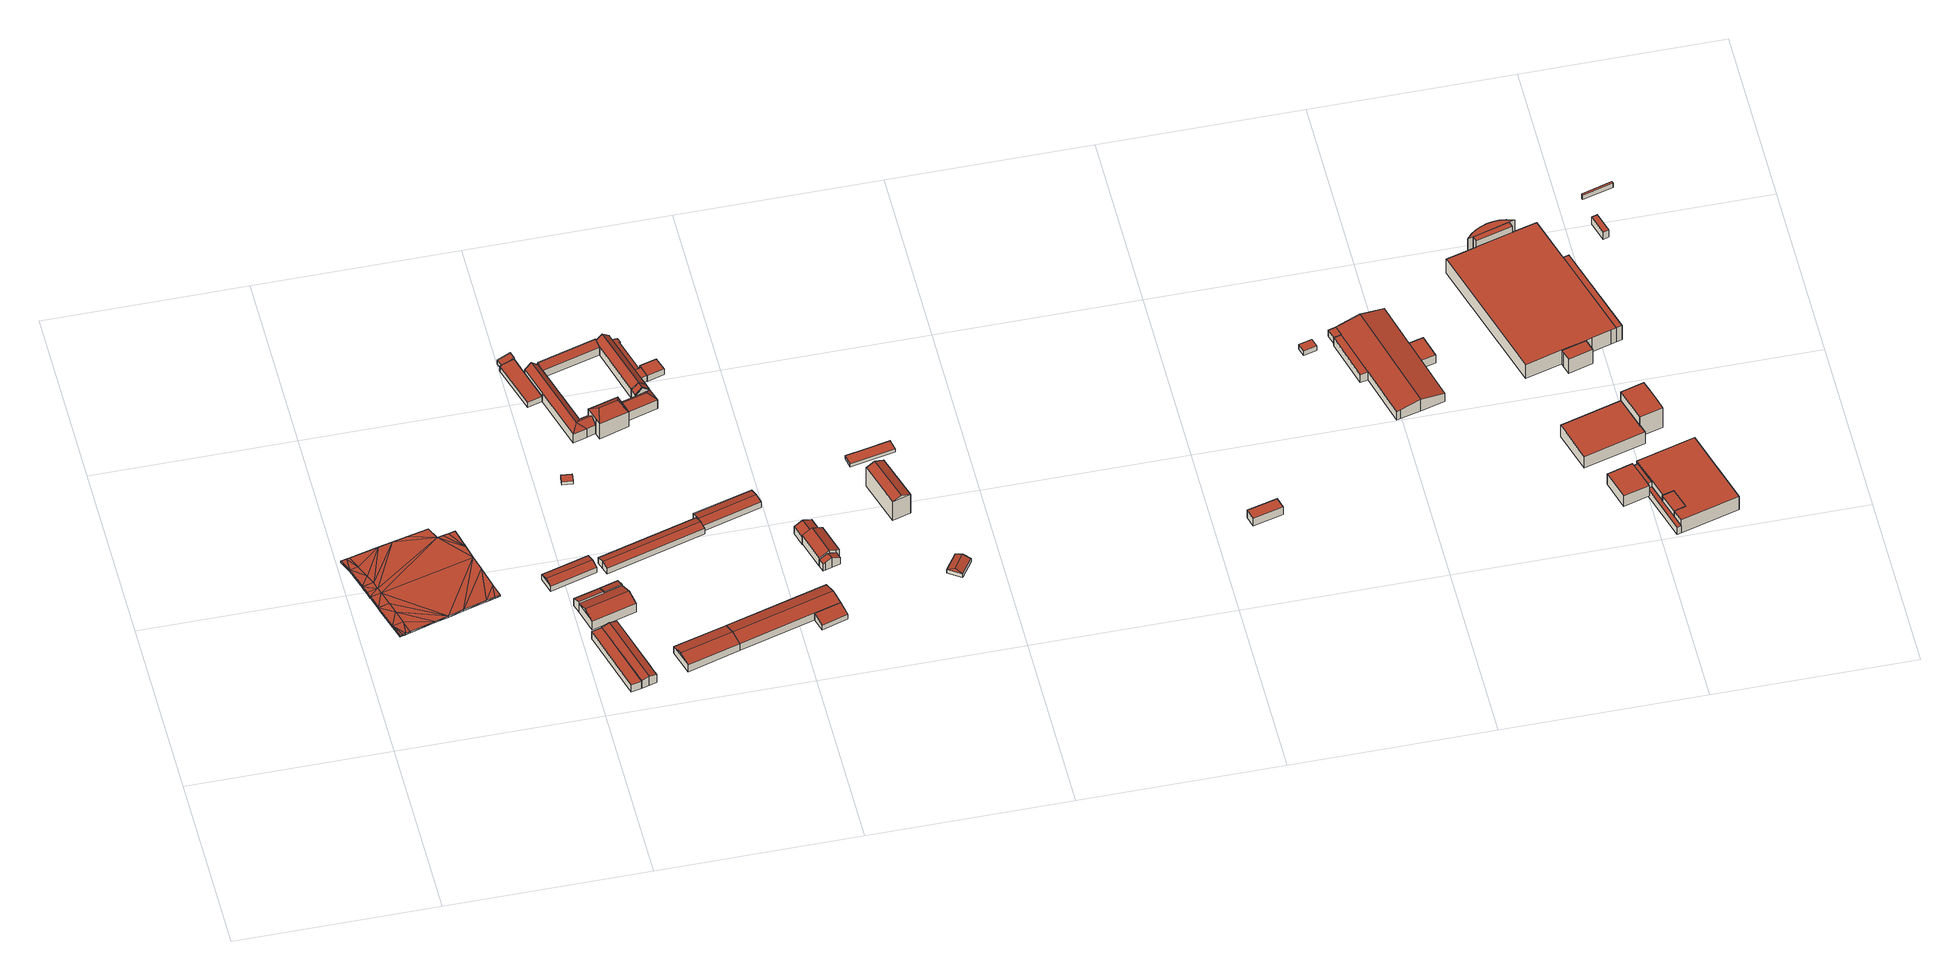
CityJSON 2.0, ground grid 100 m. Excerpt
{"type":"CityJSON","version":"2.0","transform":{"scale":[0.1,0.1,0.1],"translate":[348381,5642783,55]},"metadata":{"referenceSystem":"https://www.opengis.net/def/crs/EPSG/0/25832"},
"CityObjects":{
"building1":{"type":"Building","attributes":{"Geometrietyp2DReferenz":"3000","Gemeindeschluessel":"05315000","function":"53001_1800","roofType":"9999","measuredHeight":1},"geometry":[{"type":"MultiSurface","lod":"2","boundaries":[[[0,1,2]],[[1,3,2]],[[4,5,0]],[[5,1,0]],[[6,7,4]],[[7,5,4]],[[8,9,6]],[[9,7,6]],[[10,11,8]],[[11,9,8]],[[12,13,10]],[[13,11,10]],[[14,15,12]],[[15,13,12]],[[16,17,14]],[[17,15,14]],[[18,19,16]],[[19,17,16]],[[20,21,18]],[[21,19,18]],[[22,23,20]],[[23,21,20]],[[24,25,22]],[[25,23,22]],[[26,27,24]],[[27,25,24]],[[28,29,26]],[[29,27,26]],[[30,31,28]],[[31,29,28]],[[32,33,30]],[[33,31,30]],[[34,35,32]],[[35,33,32]],[[36,37,34]],[[37,35,34]],[[38,39,36]],[[39,37,36]],[[40,41,38]],[[41,39,38]],[[42,43,40]],[[43,41,40]],[[44,45,42]],[[45,43,42]],[[46,47,44]],[[47,45,44]],[[48,49,46]],[[49,47,46]],[[50,51,48]],[[51,49,48]],[[52,53,50]],[[53,51,50]],[[54,55,52]],[[55,53,52]],[[56,57,54]],[[57,55,54]],[[58,59,56]],[[59,57,56]],[[60,61,58]],[[61,59,58]],[[62,63,60]],[[63,61,60]],[[64,65,62]],[[65,63,62]],[[66,67,64]],[[67,65,64]],[[2,3,66]],[[3,67,66]],[[25,27,29]],[[29,27,31]],[[29,31,68]],[[68,31,33]],[[68,33,69]],[[69,33,70]],[[70,33,35]],[[70,35,71]],[[71,35,41]],[[41,35,37]],[[41,37,39]],[[45,47,49]],[[5,7,9]],[[5,9,1]],[[1,9,72]],[[72,9,73]],[[73,9,11]],[[73,11,74]],[[74,11,13]],[[74,13,75]],[[75,13,15]],[[75,15,17]],[[75,17,71]],[[71,17,19]],[[71,19,21]],[[71,21,70]],[[70,21,23]],[[70,23,69]],[[69,23,25]],[[69,25,68]],[[68,25,29]],[[75,71,41]],[[75,41,51]],[[51,41,49]],[[49,41,43]],[[49,43,45]],[[51,53,63]],[[63,53,61]],[[61,53,55]],[[55,57,59]],[[55,59,61]],[[51,63,65]],[[51,65,75]],[[75,65,74]],[[74,65,73]],[[73,65,67]],[[73,67,72]],[[72,67,3]],[[72,3,1]],[[24,28,26]],[[28,30,26]],[[28,76,30]],[[76,32,30]],[[76,77,32]],[[77,78,32]],[[78,34,32]],[[78,79,34]],[[79,40,34]],[[40,36,34]],[[40,38,36]],[[44,48,46]],[[4,8,6]],[[4,0,8]],[[0,80,8]],[[80,81,8]],[[81,10,8]],[[81,82,10]],[[82,12,10]],[[82,83,12]],[[83,14,12]],[[83,16,14]],[[83,79,16]],[[79,18,16]],[[79,20,18]],[[79,78,20]],[[78,22,20]],[[78,77,22]],[[77,24,22]],[[77,76,24]],[[76,28,24]],[[83,40,79]],[[83,50,40]],[[50,48,40]],[[48,42,40]],[[48,44,42]],[[50,62,52]],[[62,60,52]],[[60,54,52]],[[54,58,56]],[[54,60,58]],[[50,64,62]],[[50,83,64]],[[83,82,64]],[[82,81,64]],[[81,66,64]],[[81,80,66]],[[80,2,66]],[[80,0,2]]],"semantics":{"surfaces":[{"type":"WallSurface"},{"type":"GroundSurface"},{"type":"RoofSurface"}],"values":[0,0,0,0,0,0,0,0,0,0,0,0,0,0,0,0,0,0,0,0,0,0,0,0,0,0,0,0,0,0,0,0,0,0,0,0,0,0,0,0,0,0,0,0,0,0,0,0,0,0,0,0,0,0,0,0,0,0,0,0,0,0,0,0,0,0,0,0,1,1,1,1,1,1,1,1,1,1,1,1,1,1,1,1,1,1,1,1,1,1,1,1,1,1,1,1,1,1,1,1,1,1,1,1,1,1,1,1,1,1,1,1,1,1,1,1,1,2,2,2,2,2,2,2,2,2,2,2,2,2,2,2,2,2,2,2,2,2,2,2,2,2,2,2,2,2,2,2,2,2,2,2,2,2,2,2,2,2,2,2,2,2,2,2,2,2]}}]},
"building2":{"type":"Building","attributes":{"Geometrietyp2DReferenz":"3000","Gemeindeschluessel":"05315000","function":"51009_1610","roofType":"1000","measuredHeight":4.89},"geometry":[{"type":"Solid","lod":"2","boundaries":[[[[84,85,86,87]],[[88,89,85,84]],[[90,91,89,88]],[[87,86,91,90]],[[88,84,87,90]],[[85,89,91,86]]]],"semantics":{"surfaces":[{"type":"WallSurface"},{"type":"RoofSurface"},{"type":"GroundSurface"}],"values":[[0,0,0,0,1,2]]}}]},
"building3":{"type":"Building","attributes":{"Geometrietyp2DReferenz":"3000","Gemeindeschluessel":"05315000","function":"31001_2000","roofType":"3100","measuredHeight":6.22},"address":[{"country":"Germany","locality":"Köln","thoroughfareNumber":"464","thoroughfareName":"Dürener Str."}],"geometry":[{"type":"Solid","lod":"2","boundaries":[[[[92,86,93,94]],[[95,96,86,92]],[[97,98,96,95]],[[99,100,98,97]],[[101,102,100,99]],[[103,104,102,101]],[[105,106,104,103]],[[107,85,106,105]],[[94,93,85,107]],[[92,94,107,105,95]],[[103,101,99,97,95,105]],[[86,96,98,100,102,104,106,85,93]]]],"semantics":{"surfaces":[{"type":"WallSurface"},{"type":"RoofSurface"},{"type":"GroundSurface"}],"values":[[0,0,0,0,0,0,0,0,0,1,1,2]]}}]},
"building4":{"type":"Building","attributes":{"Geometrietyp2DReferenz":"3000","Gemeindeschluessel":"05315000","function":"31001_2143","roofType":"2100","measuredHeight":6.31,"storeysAboveGround":1},"address":[{"country":"Germany","locality":"Köln","thoroughfareNumber":"464","thoroughfareName":"Dürener Str."}],"geometry":[{"type":"Solid","lod":"2","boundaries":[[[[108,109,110,111]],[[112,113,109,108]],[[114,115,113,112]],[[111,110,115,114]],[[112,108,111,114]],[[109,113,115,110]]]],"semantics":{"surfaces":[{"type":"WallSurface"},{"type":"RoofSurface"},{"type":"GroundSurface"}],"values":[[0,0,0,0,1,2]]}}]},
"building5":{"type":"Building","attributes":{"Geometrietyp2DReferenz":"3000","Gemeindeschluessel":"05315000","function":"31001_2000","roofType":"3100","measuredHeight":4.52,"storeysAboveGround":1},"address":[{"country":"Germany","locality":"Köln","thoroughfareNumber":"464","thoroughfareName":"Dürener Str."}],"geometry":[{"type":"Solid","lod":"2","boundaries":[[[[116,117,118,119]],[[120,121,117,116]],[[122,123,121,120]],[[119,118,123,122]],[[116,124,120]],[[122,125,119]],[[119,125,124,116]],[[120,124,125,122]],[[117,121,123,118]]]],"semantics":{"surfaces":[{"type":"WallSurface"},{"type":"RoofSurface"},{"type":"GroundSurface"}],"values":[[0,0,0,0,0,0,1,1,2]]}}]},
"building6":{"type":"Building","attributes":{"Gemeindeschluessel":"05315000","Geometrietyp2DReferenz":"3000","function":"31001_2143"},"address":[{"country":"Germany","locality":"Köln","thoroughfareNumber":"464","thoroughfareName":"Dürener Str."}],"children":["building6-1","building6-2"]},
"building6-1":{"type":"BuildingPart","attributes":{"roofType":"3100","measuredHeight":7.95,"storeysAboveGround":1},"parents":["building6"],"geometry":[{"type":"MultiSurface","lod":"2","boundaries":[[[126,127,128,129]],[[130,131,127,126]],[[129,128,132,133]],[[126,134,130]],[[133,135,129]],[[129,135,134,126]],[[130,134,135,133]],[[127,131,132,128]],[[130,136,137,131]],[[136,133,132,137]]],"semantics":{"surfaces":[{"type":"WallSurface"},{"type":"RoofSurface"},{"type":"GroundSurface"},{"type":"ClosureSurface"}],"values":[0,0,0,0,0,1,1,2,0,3]}}]},
"building6-2":{"type":"BuildingPart","attributes":{"roofType":"2100","measuredHeight":6.15,"storeysAboveGround":1},"parents":["building6"],"geometry":[{"type":"MultiSurface","lod":"2","boundaries":[[[112,138,137,139]],[[140,141,138,112]],[[142,132,141,140]],[[140,112,139,142]],[[138,141,132,137]],[[142,139,136,133]],[[133,136,137,132]]],"semantics":{"surfaces":[{"type":"WallSurface"},{"type":"RoofSurface"},{"type":"GroundSurface"},{"type":"ClosureSurface"}],"values":[0,0,0,1,2,0,3]}}]},
"building7":{"type":"Building","attributes":{"Geometrietyp2DReferenz":"3000","Gemeindeschluessel":"05315000","function":"31001_2000","roofType":"1000","measuredHeight":2.04},"address":[{"country":"Germany","locality":"Köln","thoroughfareNumber":"441","thoroughfareName":"Dürener Str."}],"geometry":[{"type":"Solid","lod":"2","boundaries":[[[[143,144,145,146]],[[147,148,144,143]],[[149,150,148,147]],[[146,145,150,149]],[[147,143,146,149]],[[144,148,150,145]]]],"semantics":{"surfaces":[{"type":"WallSurface"},{"type":"RoofSurface"},{"type":"GroundSurface"}],"values":[[0,0,0,0,1,2]]}}]},
"building8":{"type":"Building","attributes":{"Geometrietyp2DReferenz":"3000","Gemeindeschluessel":"05315000","function":"31001_2463","roofType":"3100","measuredHeight":6.25,"storeysAboveGround":1},"address":[{"country":"Germany","locality":"Köln","thoroughfareNumber":"464","thoroughfareName":"Dürener Str."}],"geometry":[{"type":"Solid","lod":"2","boundaries":[[[[151,152,153,154]],[[155,156,152,151]],[[157,158,156,155]],[[154,153,158,157]],[[151,159,155]],[[157,160,154]],[[154,160,159,151]],[[155,159,160,157]],[[152,156,158,153]]]],"semantics":{"surfaces":[{"type":"WallSurface"},{"type":"RoofSurface"},{"type":"GroundSurface"}],"values":[[0,0,0,0,0,0,1,1,2]]}}]},
"building9":{"type":"Building","attributes":{"Gemeindeschluessel":"05315000","Geometrietyp2DReferenz":"3000","function":"51009_1610"},"children":["building9-1","building9-2"]},
"building9-1":{"type":"BuildingPart","attributes":{"roofType":"1000","measuredHeight":3.42},"parents":["building9"],"geometry":[{"type":"MultiSurface","lod":"2","boundaries":[[[161,162,163,164]],[[165,166,167,168]],[[169,170,166,165]],[[171,172,170,169]],[[164,163,172,171]],[[169,165,168,161,164,171]],[[162,167,166,170,172,163]],[[161,173,174]],[[174,173,168,167,162]]],"semantics":{"surfaces":[{"type":"WallSurface"},{"type":"RoofSurface"},{"type":"GroundSurface"},{"type":"ClosureSurface"}],"values":[0,0,0,0,0,1,2,0,3]}}]},
"building9-2":{"type":"BuildingPart","attributes":{"roofType":"2100","measuredHeight":4.2},"parents":["building9"],"geometry":[{"type":"MultiSurface","lod":"2","boundaries":[[[175,176,162,174]],[[177,178,176,175]],[[179,180,178,177]],[[181,167,180,179]],[[177,175,174,181,179]],[[162,176,178,180,167]],[[181,173,168]],[[168,173,174,162,167]]],"semantics":{"surfaces":[{"type":"WallSurface"},{"type":"RoofSurface"},{"type":"GroundSurface"},{"type":"ClosureSurface"}],"values":[0,0,0,0,1,2,0,3]}}]},
"building10":{"type":"Building","attributes":{"Geometrietyp2DReferenz":"3000","Gemeindeschluessel":"05315000","function":"31001_2463","roofType":"3100","measuredHeight":4.87,"storeysAboveGround":1},"address":[{"country":"Germany","locality":"Köln","thoroughfareNumber":"464","thoroughfareName":"Dürener Str."}],"geometry":[{"type":"Solid","lod":"2","boundaries":[[[[182,183,184,185]],[[186,187,183,182]],[[188,189,187,186]],[[190,191,189,188]],[[192,193,191,190]],[[194,195,193,192]],[[185,184,195,194]],[[188,186,182,190]],[[185,194,192,190,182]],[[183,187,189,191,193,195,184]]]],"semantics":{"surfaces":[{"type":"WallSurface"},{"type":"RoofSurface"},{"type":"GroundSurface"}],"values":[[0,0,0,0,0,0,0,1,1,2]]}}]},
"building11":{"type":"Building","attributes":{"Gemeindeschluessel":"05315000","Geometrietyp2DReferenz":"3000","function":"31001_2000"},"address":[{"country":"Germany","locality":"Köln","thoroughfareNumber":"441","thoroughfareName":"Dürener Str."}],"children":["building11-1","building11-2"]},
"building11-1":{"type":"BuildingPart","attributes":{"roofType":"5000","measuredHeight":8.82,"storeysAboveGround":1},"parents":["building11"],"geometry":[{"type":"Solid","lod":"2","boundaries":[[[[196,197,198,199]],[[200,201,197,196]],[[202,203,201,200]],[[204,205,203,202]],[[206,207,205,204]],[[208,209,210,211]],[[199,198,209,208]],[[200,196,199,208,212]],[[208,211,212]],[[211,206,204,202,200,212]],[[197,201,203,205,207,210,209,198]],[[211,210,207,206]]]],"semantics":{"surfaces":[{"type":"WallSurface"},{"type":"RoofSurface"},{"type":"GroundSurface"},{"type":"ClosureSurface"}],"values":[[0,0,0,0,0,0,0,1,1,1,2,3]]}}]},
"building11-2":{"type":"BuildingPart","attributes":{"roofType":"5000","measuredHeight":8.82,"storeysAboveGround":1},"parents":["building11"],"geometry":[{"type":"Solid","lod":"2","boundaries":[[[[213,214,207,206]],[[215,216,214,213]],[[217,218,216,215]],[[211,210,218,217]],[[213,206,212,215]],[[206,211,212]],[[217,215,212,211]],[[207,214,216,218,210]],[[206,207,210,211]]]],"semantics":{"surfaces":[{"type":"WallSurface"},{"type":"RoofSurface"},{"type":"GroundSurface"},{"type":"ClosureSurface"}],"values":[[0,0,0,0,1,1,1,2,3]]}}]},
"building12":{"type":"Building","attributes":{"Geometrietyp2DReferenz":"3000","Gemeindeschluessel":"05315000","function":"31001_1130","roofType":"3200","measuredHeight":14.29,"storeysAboveGround":2},"address":[{"country":"Germany","locality":"Köln","thoroughfareNumber":"441","thoroughfareName":"Dürener Str."}],"geometry":[{"type":"Solid","lod":"2","boundaries":[[[[219,220,221,222]],[[223,224,220,219]],[[225,226,224,223]],[[227,228,226,225]],[[229,230,228,227]],[[222,221,230,229]],[[231,229,227,232]],[[227,225,223,232]],[[232,223,219,231]],[[219,222,229,231]],[[220,224,226,228,230,221]]]],"semantics":{"surfaces":[{"type":"WallSurface"},{"type":"RoofSurface"},{"type":"GroundSurface"}],"values":[[0,0,0,0,0,0,1,1,1,1,2]]}}]},
"building13":{"type":"Building","attributes":{"Geometrietyp2DReferenz":"3000","Gemeindeschluessel":"05315000","function":"31001_2000","roofType":"2100","measuredHeight":6.92},"address":[{"country":"Germany","locality":"Köln","thoroughfareNumber":"441","thoroughfareName":"Dürener Str."}],"geometry":[{"type":"Solid","lod":"2","boundaries":[[[[233,234,235,236]],[[237,238,234,233]],[[239,240,238,237]],[[236,235,240,239]],[[237,233,236,239]],[[234,238,240,235]]]],"semantics":{"surfaces":[{"type":"WallSurface"},{"type":"RoofSurface"},{"type":"GroundSurface"}],"values":[[0,0,0,0,1,2]]}}]},
"building14":{"type":"Building","attributes":{"Geometrietyp2DReferenz":"3000","Gemeindeschluessel":"05315000","function":"31001_2463","roofType":"3100","measuredHeight":6.29,"storeysAboveGround":1},"address":[{"country":"Germany","locality":"Köln","thoroughfareNumber":"464","thoroughfareName":"Dürener Str."}],"geometry":[{"type":"Solid","lod":"2","boundaries":[[[[160,241,153,154]],[[157,158,241,160]],[[242,243,158,157]],[[244,245,243,242]],[[246,247,245,244]],[[248,249,247,246]],[[154,153,249,248]],[[242,157,160,244]],[[154,248,246,244,160]],[[241,158,243,245,247,249,153]]]],"semantics":{"surfaces":[{"type":"WallSurface"},{"type":"RoofSurface"},{"type":"GroundSurface"}],"values":[[0,0,0,0,0,0,0,1,1,2]]}}]},
"building15":{"type":"Building","attributes":{"Gemeindeschluessel":"05315000","Geometrietyp2DReferenz":"3000","function":"31001_2000"},"address":[{"country":"Germany","locality":"Köln","thoroughfareNumber":"441","thoroughfareName":"Dürener Str."}],"children":["building15-1","building15-2"]},
"building15-1":{"type":"BuildingPart","attributes":{"roofType":"5000","measuredHeight":8.86,"storeysAboveGround":1},"parents":["building15"],"geometry":[{"type":"MultiSurface","lod":"2","boundaries":[[[250,251,252,253]],[[254,255,251,250]],[[256,257,255,254]],[[258,259,260,261]],[[253,252,259,258]],[[250,253,258,262]],[[258,261,262]],[[261,256,254,250,262]],[[251,255,257,260,259,252]],[[263,264,260,257]],[[264,263,256,261]]],"semantics":{"surfaces":[{"type":"WallSurface"},{"type":"RoofSurface"},{"type":"GroundSurface"},{"type":"ClosureSurface"}],"values":[0,0,0,0,0,1,1,1,2,0,3]}}]},
"building15-2":{"type":"BuildingPart","attributes":{"roofType":"3100","measuredHeight":8.67,"storeysAboveGround":1},"address":[{"country":"Germany","locality":"Köln","thoroughfareNumber":"441","thoroughfareName":"Dürener Str."}],"parents":["building15"],"geometry":[{"type":"Solid","lod":"2","boundaries":[[[[261,264,265,266]],[[267,268,263,256]],[[266,265,268,267]],[[261,269,256]],[[267,270,266]],[[266,270,269,261]],[[256,269,270,267]],[[264,263,268,265]],[[256,263,264,261]]]],"semantics":{"surfaces":[{"type":"WallSurface"},{"type":"RoofSurface"},{"type":"GroundSurface"},{"type":"ClosureSurface"}],"values":[[0,0,0,0,0,1,1,2,3]]}}]},
"building16":{"type":"Building","attributes":{"Geometrietyp2DReferenz":"3000","Gemeindeschluessel":"05315000","function":"31001_2463","roofType":"3100","measuredHeight":4.83,"storeysAboveGround":1},"address":[{"country":"Germany","locality":"Köln","thoroughfareNumber":"464","thoroughfareName":"Dürener Str."}],"geometry":[{"type":"Solid","lod":"2","boundaries":[[[[271,189,272,273]],[[274,275,189,271]],[[276,277,275,274]],[[278,279,277,276]],[[280,281,279,278]],[[282,193,281,280]],[[273,272,193,282]],[[276,274,271,273,278]],[[282,280,278,273]],[[189,275,277,279,281,193,272]]]],"semantics":{"surfaces":[{"type":"WallSurface"},{"type":"RoofSurface"},{"type":"GroundSurface"}],"values":[[0,0,0,0,0,0,0,1,1,2]]}}]},
"building17":{"type":"Building","attributes":{"Geometrietyp2DReferenz":"3000","Gemeindeschluessel":"05315000","function":"51009_1610","roofType":"3100","measuredHeight":8.54},"geometry":[{"type":"Solid","lod":"2","boundaries":[[[[266,265,283,284]],[[267,268,265,266]],[[285,286,268,267]],[[284,283,286,285]],[[266,287,267]],[[285,288,284]],[[284,288,287,266]],[[267,287,288,285]],[[265,268,286,283]]]],"semantics":{"surfaces":[{"type":"WallSurface"},{"type":"RoofSurface"},{"type":"GroundSurface"}],"values":[[0,0,0,0,0,0,1,1,2]]}}]},
"building18":{"type":"Building","attributes":{"Geometrietyp2DReferenz":"3000","Gemeindeschluessel":"05315000","function":"31001_2000","roofType":"3100","measuredHeight":8.75,"storeysAboveGround":2},"address":[{"country":"Germany","locality":"Köln","thoroughfareNumber":"441","thoroughfareName":"Dürener Str."}],"geometry":[{"type":"Solid","lod":"2","boundaries":[[[[289,290,291,292]],[[293,294,290,289]],[[295,296,294,293]],[[297,298,296,295]],[[299,300,298,297]],[[284,301,300,299]],[[288,302,301,284]],[[285,303,302,288]],[[292,291,303,285]],[[289,292,285,288,293]],[[284,299,297,295,293,288]],[[290,294,296,298,300,301,302,303,291]]]],"semantics":{"surfaces":[{"type":"WallSurface"},{"type":"RoofSurface"},{"type":"GroundSurface"}],"values":[[0,0,0,0,0,0,0,0,0,1,1,2]]}}]},
"building19":{"type":"Building","attributes":{"Gemeindeschluessel":"05315000","Geometrietyp2DReferenz":"3000","function":"31001_2000"},"address":[{"country":"Germany","locality":"Köln","thoroughfareNumber":"441","thoroughfareName":"Dürener Str."}],"children":["building19-1","building19-2"]},
"building19-1":{"type":"BuildingPart","attributes":{"roofType":"2100","measuredHeight":3.77,"storeysAboveGround":1},"parents":["building19"],"geometry":[{"type":"Solid","lod":"2","boundaries":[[[[304,305,306,307]],[[308,309,305,304]],[[310,311,309,308]],[[312,313,311,310]],[[307,306,314,315]],[[312,310,308,304,307,315]],[[305,309,311,313,314,306]],[[312,315,314,313]]]],"semantics":{"surfaces":[{"type":"WallSurface"},{"type":"RoofSurface"},{"type":"GroundSurface"},{"type":"ClosureSurface"}],"values":[[0,0,0,0,0,1,2,3]]}}]},
"building19-2":{"type":"BuildingPart","attributes":{"roofType":"1000","measuredHeight":3.77,"storeysAboveGround":1},"parents":["building19"],"geometry":[{"type":"MultiSurface","lod":"2","boundaries":[[[315,314,316,317]],[[318,319,313,320]],[[321,322,319,318]],[[317,316,322,321]],[[318,320,315,317,321]],[[314,313,319,322,316]],[[320,312,315]],[[313,314,315,312]]],"semantics":{"surfaces":[{"type":"WallSurface"},{"type":"RoofSurface"},{"type":"GroundSurface"},{"type":"ClosureSurface"}],"values":[0,0,0,0,1,2,0,3]}}]},
"building20":{"type":"Building","attributes":{"Geometrietyp2DReferenz":"3000","Gemeindeschluessel":"05315000","function":"31001_2000","roofType":"2100","measuredHeight":4.71,"storeysAboveGround":1},"address":[{"country":"Germany","locality":"Köln","thoroughfareNumber":"464","thoroughfareName":"Dürener Str."}],"geometry":[{"type":"Solid","lod":"2","boundaries":[[[[323,324,325,246]],[[326,327,324,323]],[[248,328,327,326]],[[246,325,328,248]],[[326,323,246,248]],[[324,327,328,325]]]],"semantics":{"surfaces":[{"type":"WallSurface"},{"type":"RoofSurface"},{"type":"GroundSurface"}],"values":[[0,0,0,0,1,2]]}}]},
"building21":{"type":"Building","attributes":{"Geometrietyp2DReferenz":"3000","Gemeindeschluessel":"05315000","function":"31001_1120","roofType":"1000","measuredHeight":3.91,"storeysAboveGround":1},"address":[{"country":"Germany","locality":"Köln","thoroughfareNumber":"441","thoroughfareName":"Dürener Str."}],"geometry":[{"type":"Solid","lod":"2","boundaries":[[[[329,330,331,332]],[[333,334,330,329]],[[335,336,334,333]],[[337,338,336,335]],[[339,340,338,337]],[[332,331,340,339]],[[337,335,333,329,332,339]],[[330,334,336,338,340,331]]]],"semantics":{"surfaces":[{"type":"WallSurface"},{"type":"RoofSurface"},{"type":"GroundSurface"}],"values":[[0,0,0,0,0,0,1,2]]}}]},
"building22":{"type":"Building","attributes":{"Gemeindeschluessel":"05315000","Geometrietyp2DReferenz":"3000","function":"31001_1010"},"address":[{"country":"Germany","locality":"Köln","thoroughfareNumber":"466","thoroughfareName":"Dürener Str."}],"children":["building22-1","building22-2","building22-3"]},
"building22-1":{"type":"BuildingPart","attributes":{"roofType":"3100","measuredHeight":7.85,"storeysAboveGround":2},"parents":["building22"],"geometry":[{"type":"MultiSurface","lod":"2","boundaries":[[[341,342,343,344]],[[345,346,347,348]],[[349,350,346,345]],[[351,352,350,349]],[[341,344,353,354]],[[351,349,345,348,354,353]],[[343,342,355,347,346,350,352,356]],[[353,344,357,358,359]],[[343,360,358,357]],[[359,358,360,356]],[[341,354,361,362,363]],[[364,355,342,363]],[[362,361,364,363]],[[354,348,365,361]],[[364,365,347,355]],[[361,365,364]],[[353,359,366,351]],[[352,366,359,356]]],"semantics":{"surfaces":[{"type":"WallSurface"},{"type":"RoofSurface"},{"type":"GroundSurface"},{"type":"ClosureSurface"}],"values":[0,0,0,0,1,1,2,0,3,3,0,3,3,0,3,3,0,3]}}]},
"building22-2":{"type":"BuildingPart","attributes":{"roofType":"3100","measuredHeight":6.46,"storeysAboveGround":2},"parents":["building22"],"geometry":[{"type":"MultiSurface","lod":"2","boundaries":[[[367,368,369,370]],[[371,372,368,367]],[[357,343,372,371]],[[373,374,352,366]],[[370,369,374,373]],[[357,371,367,370,358]],[[373,366,358,370]],[[368,372,343,360,352,374,369]],[[358,360,343,357]],[[358,359,356,360]],[[359,366,352,356]]],"semantics":{"surfaces":[{"type":"WallSurface"},{"type":"RoofSurface"},{"type":"GroundSurface"},{"type":"ClosureSurface"}],"values":[0,0,0,0,0,1,1,2,3,3,3]}}]},
"building22-3":{"type":"BuildingPart","attributes":{"roofType":"3100","measuredHeight":6.87,"storeysAboveGround":2},"address":[{"country":"Germany","locality":"Köln","thoroughfareNumber":"466","thoroughfareName":"Dürener Str."}],"parents":["building22"],"geometry":[{"type":"MultiSurface","lod":"2","boundaries":[[[365,375,376,377]],[[378,379,380,363]],[[377,376,379,378]],[[378,381,377]],[[377,381,362,365]],[[363,362,381,378]],[[375,380,379,376]],[[347,355,342,380,375]],[[364,363,342,355]],[[365,364,355,347]],[[364,361,362,363]],[[364,365,361]]],"semantics":{"surfaces":[{"type":"WallSurface"},{"type":"RoofSurface"},{"type":"GroundSurface"},{"type":"ClosureSurface"}],"values":[0,0,0,0,1,1,2,0,3,3,3,3]}}]},
"building23":{"type":"Building","attributes":{"Geometrietyp2DReferenz":"3000","Gemeindeschluessel":"05315000","function":"31001_1010","roofType":"3100","measuredHeight":14.4,"storeysAboveGround":4},"address":[{"country":"Germany","locality":"Köln","thoroughfareNumber":"462","thoroughfareName":"Dürener Str."}],"geometry":[{"type":"Solid","lod":"2","boundaries":[[[[382,383,384,385]],[[386,387,383,382]],[[388,389,387,386]],[[385,384,389,388]],[[382,390,386]],[[388,391,385]],[[385,391,390,382]],[[386,390,391,388]],[[383,387,389,384]]]],"semantics":{"surfaces":[{"type":"WallSurface"},{"type":"RoofSurface"},{"type":"GroundSurface"}],"values":[[0,0,0,0,0,0,1,1,2]]}}]},
"building24":{"type":"Building","attributes":{"Geometrietyp2DReferenz":"3000","Gemeindeschluessel":"05315000","function":"31001_2463","roofType":"1000","measuredHeight":2.28,"storeysAboveGround":1},"address":[{"country":"Germany","locality":"Köln","thoroughfareNumber":"462","thoroughfareName":"Dürener Str."}],"geometry":[{"type":"Solid","lod":"2","boundaries":[[[[392,393,394,395]],[[396,397,393,392]],[[398,399,397,396]],[[400,401,399,398]],[[402,403,401,400]],[[395,394,403,402]],[[400,398,396,392,395,402]],[[393,397,399,401,403,394]]]],"semantics":{"surfaces":[{"type":"WallSurface"},{"type":"RoofSurface"},{"type":"GroundSurface"}],"values":[[0,0,0,0,0,0,1,2]]}}]},
"building25":{"type":"Building","attributes":{"Geometrietyp2DReferenz":"3000","Gemeindeschluessel":"05315000","function":"31001_2000","roofType":"5000","measuredHeight":3.73,"storeysAboveGround":1},"address":[{"country":"Germany","locality":"Köln","thoroughfareNumber":"462","thoroughfareName":"Dürener Str."}],"geometry":[{"type":"Solid","lod":"2","boundaries":[[[[404,405,406,407]],[[408,409,405,404]],[[410,411,409,408]],[[407,406,411,410]],[[404,412,408]],[[410,413,407]],[[407,413,412,404]],[[408,412,413,410]],[[405,409,411,406]]]],"semantics":{"surfaces":[{"type":"WallSurface"},{"type":"RoofSurface"},{"type":"GroundSurface"}],"values":[[0,0,0,0,1,0,1,1,2]]}}]},
"building26":{"type":"Building","attributes":{"Geometrietyp2DReferenz":"3000","Gemeindeschluessel":"05315000","function":"51009_1610","roofType":"1000","measuredHeight":5.11},"geometry":[{"type":"Solid","lod":"2","boundaries":[[[[414,415,416,417]],[[418,419,415,414]],[[420,421,419,418]],[[417,416,421,420]],[[418,414,417,420]],[[415,419,421,416]]]],"semantics":{"surfaces":[{"type":"WallSurface"},{"type":"RoofSurface"},{"type":"GroundSurface"}],"values":[[0,0,0,0,1,2]]}}]},
"building27":{"type":"Building","attributes":{"Geometrietyp2DReferenz":"3000","Gemeindeschluessel":"05315000","function":"51009_1610","roofType":"9999","measuredHeight":3},"geometry":[{"type":"Solid","lod":"2","boundaries":[[[[422,423,424,425]],[[423,426,427,424]],[[422,428,426,423]],[[425,429,428,422]],[[424,427,429,425]],[[426,428,429,427]]]],"semantics":{"surfaces":[{"type":"RoofSurface"},{"type":"WallSurface"},{"type":"GroundSurface"}],"values":[[0,1,1,1,1,2]]}}]},
"building28":{"type":"Building","attributes":{"Geometrietyp2DReferenz":"3000","Gemeindeschluessel":"05315000","function":"51009_1610","roofType":"1000","measuredHeight":4.08},"geometry":[{"type":"Solid","lod":"2","boundaries":[[[[430,431,432,433]],[[434,435,431,430]],[[436,437,435,434]],[[433,432,437,436]],[[434,430,433,436]],[[431,435,437,432]]]],"semantics":{"surfaces":[{"type":"WallSurface"},{"type":"RoofSurface"},{"type":"GroundSurface"}],"values":[[0,0,0,0,1,2]]}}]},
"building29":{"type":"Building","attributes":{"Gemeindeschluessel":"05315000","Geometrietyp2DReferenz":"3000","function":"31001_2054"},"address":[{"country":"Germany","locality":"Köln","thoroughfareNumber":"10","thoroughfareName":"Emmy-Noether-Str."}],"children":["building29-1","building29-2","building29-3"]},
"building29-1":{"type":"BuildingPart","attributes":{"roofType":"1000","measuredHeight":5.25,"storeysAboveGround":1},"parents":["building29"],"geometry":[{"type":"MultiSurface","lod":"2","boundaries":[[[438,439,440,441]],[[442,443,439,438]],[[444,445,443,442]],[[442,438,441,444]],[[439,443,445,440]],[[446,447,440,445]],[[444,441,447,446]]],"semantics":{"surfaces":[{"type":"WallSurface"},{"type":"RoofSurface"},{"type":"GroundSurface"},{"type":"ClosureSurface"}],"values":[0,0,0,1,2,0,3]}}]},
"building29-2":{"type":"BuildingPart","attributes":{"roofType":"3100","measuredHeight":7.66,"storeysAboveGround":1},"address":[{"country":"Germany","locality":"Köln","thoroughfareNumber":"10","thoroughfareName":"Emmy-Noether-Str."}],"parents":["building29"],"geometry":[{"type":"MultiSurface","lod":"2","boundaries":[[[448,449,450,451]],[[452,453,454,455]],[[456,457,453,452]],[[458,459,457,456]],[[460,461,459,458]],[[462,447,461,460]],[[463,464,446,465]],[[466,467,464,463]],[[468,469,467,466]],[[451,450,469,468]],[[456,452,455,448,451,468,466,458]],[[463,465,462,460,458,466]],[[449,454,453,457,459,461,447,446,464,467,469,450]],[[448,455,430,470]],[[454,449,470,430]],[[462,465,444,441]],[[446,447,441,444]]],"semantics":{"surfaces":[{"type":"WallSurface"},{"type":"RoofSurface"},{"type":"GroundSurface"},{"type":"ClosureSurface"}],"values":[0,0,0,0,0,0,0,0,0,0,1,1,2,0,3,0,3]}}]},
"building29-3":{"type":"BuildingPart","attributes":{"roofType":"1000","measuredHeight":5.31,"storeysAboveGround":1},"parents":["building29"],"geometry":[{"type":"Solid","lod":"2","boundaries":[[[[471,472,473,474]],[[434,475,472,471]],[[430,454,475,434]],[[474,473,449,470]],[[430,434,471,474,470]],[[472,475,454,449,473]],[[430,470,449,454]]]],"semantics":{"surfaces":[{"type":"WallSurface"},{"type":"RoofSurface"},{"type":"GroundSurface"},{"type":"ClosureSurface"}],"values":[[0,0,0,0,1,2,3]]}}]},
"building30":{"type":"Building","attributes":{"Gemeindeschluessel":"05315000","Geometrietyp2DReferenz":"3000","function":"31001_2020"},"address":[{"country":"Germany","locality":"Köln","thoroughfareNumber":"9","thoroughfareName":"Emmy-Noether-Str."}],"children":["building30-1","building30-2"]},
"building30-1":{"type":"BuildingPart","attributes":{"roofType":"1000","measuredHeight":6.9,"storeysAboveGround":2},"parents":["building30"],"geometry":[{"type":"Solid","lod":"2","boundaries":[[[[476,477,478,479]],[[480,481,477,476]],[[482,483,484,485]],[[486,487,483,482]],[[479,478,487,486]],[[482,485,480,476,479,486]],[[477,481,484,483,487,478]],[[480,485,484,481]]]],"semantics":{"surfaces":[{"type":"WallSurface"},{"type":"RoofSurface"},{"type":"GroundSurface"},{"type":"ClosureSurface"}],"values":[[0,0,0,0,0,1,2,3]]}}]},
"building30-2":{"type":"BuildingPart","attributes":{"roofType":"1000","measuredHeight":6.85,"storeysAboveGround":2},"address":[{"country":"Germany","locality":"Köln","thoroughfareNumber":"9","thoroughfareName":"Emmy-Noether-Str."}],"parents":["building30"],"geometry":[{"type":"Solid","lod":"2","boundaries":[[[[488,489,490,491]],[[492,493,489,488]],[[485,484,493,492]],[[491,490,481,480]],[[485,492,488,491,480]],[[489,493,484,481,490]],[[480,481,484,485]]]],"semantics":{"surfaces":[{"type":"WallSurface"},{"type":"RoofSurface"},{"type":"GroundSurface"},{"type":"ClosureSurface"}],"values":[[0,0,0,0,1,2,3]]}}]},
"building31":{"type":"Building","attributes":{"Geometrietyp2DReferenz":"3000","Gemeindeschluessel":"05315000","function":"31001_2143","roofType":"1000","measuredHeight":7.67,"storeysAboveGround":1},"address":[{"country":"Germany","locality":"Köln","thoroughfareNumber":"4","thoroughfareName":"Hermann-Heinrich-Gossen-Str."}],"geometry":[{"type":"Solid","lod":"2","boundaries":[[[[494,495,496,497]],[[498,499,495,494]],[[500,501,499,498]],[[502,503,501,500]],[[504,505,503,502]],[[497,496,505,504]],[[502,500,498,494,497,504]],[[495,499,501,503,505,496]]]],"semantics":{"surfaces":[{"type":"WallSurface"},{"type":"RoofSurface"},{"type":"GroundSurface"}],"values":[[0,0,0,0,0,0,1,2]]}}]},
"building32":{"type":"Building","attributes":{"Gemeindeschluessel":"05315000","Geometrietyp2DReferenz":"3000","function":"51009_1610"},"children":["building32-1","building32-2"]},
"building32-1":{"type":"BuildingPart","attributes":{"roofType":"1000","measuredHeight":8.72},"parents":["building32"],"geometry":[{"type":"MultiSurface","lod":"2","boundaries":[[[506,507,508,509]],[[510,511,507,506]],[[512,513,511,510]],[[514,515,513,512]],[[512,510,506,509,514]],[[508,507,511,513,515]],[[514,509,516,517]],[[508,515,517,516]]],"semantics":{"surfaces":[{"type":"WallSurface"},{"type":"RoofSurface"},{"type":"GroundSurface"},{"type":"ClosureSurface"}],"values":[0,0,0,0,1,2,0,3]}}]},
"building32-2":{"type":"BuildingPart","attributes":{"roofType":"1000","measuredHeight":4.95},"parents":["building32"],"geometry":[{"type":"Solid","lod":"2","boundaries":[[[[518,519,520,521]],[[522,523,519,518]],[[524,525,523,522]],[[526,507,525,524]],[[516,508,507,526]],[[521,520,515,517]],[[516,526,524,522,518,521,517]],[[519,523,525,507,508,515,520]],[[516,517,515,508]]]],"semantics":{"surfaces":[{"type":"WallSurface"},{"type":"RoofSurface"},{"type":"GroundSurface"},{"type":"ClosureSurface"}],"values":[[0,0,0,0,0,0,1,2,3]]}}]},
"building33":{"type":"Building","attributes":{"Gemeindeschluessel":"05315000","Geometrietyp2DReferenz":"3000","function":"31001_2051"},"address":[{"country":"Germany","locality":"Köln","thoroughfareNumber":"460","thoroughfareName":"Dürener Str."}],"children":["building33-1","building33-2","building33-3","building33-4","building33-5"]},
"building33-1":{"type":"BuildingPart","attributes":{"roofType":"1000","measuredHeight":9.36,"storeysAboveGround":2},"parents":["building33"],"geometry":[{"type":"MultiSurface","lod":"2","boundaries":[[[527,528,529,530]],[[531,532,533,534]],[[535,536,532,531]],[[537,538,536,535]],[[539,540,541,542]],[[543,544,540,539]],[[545,546,544,543]],[[547,548,549,550]],[[530,529,548,547]],[[550,545,543,539,542,537,535,531,534,527,530,547]],[[528,533,532,536,538,541,540,544,546,549,548,529]],[[527,534,551,552]],[[533,528,552,551]],[[537,542,541,538]],[[545,550,553,554]],[[549,546,554,553]]],"semantics":{"surfaces":[{"type":"WallSurface"},{"type":"RoofSurface"},{"type":"GroundSurface"},{"type":"ClosureSurface"}],"values":[0,0,0,0,0,0,0,0,0,1,2,0,3,3,0,3]}}]},
"building33-2":{"type":"BuildingPart","attributes":{"roofType":"1000","measuredHeight":9.31,"storeysAboveGround":2},"parents":["building33"],"geometry":[{"type":"Solid","lod":"2","boundaries":[[[[555,556,546,554]],[[557,558,556,555]],[[553,549,558,557]],[[557,555,554,553]],[[556,558,549,546]],[[553,554,546,549]]]],"semantics":{"surfaces":[{"type":"WallSurface"},{"type":"RoofSurface"},{"type":"GroundSurface"},{"type":"ClosureSurface"}],"values":[[0,0,0,1,2,3]]}}]},
"building33-3":{"type":"BuildingPart","attributes":{"roofType":"1000","measuredHeight":13.36,"storeysAboveGround":2},"parents":["building33"],"geometry":[{"type":"MultiSurface","lod":"2","boundaries":[[[559,560,538,561]],[[562,540,563,564]],[[565,541,540,562]],[[565,562,564,559,561]],[[560,563,540,541,538]],[[559,564,563,560]],[[565,561,537,542]],[[538,541,542,537]]],"semantics":{"surfaces":[{"type":"WallSurface"},{"type":"RoofSurface"},{"type":"GroundSurface"},{"type":"ClosureSurface"}],"values":[0,0,0,1,2,3,0,3]}}]},
"building33-4":{"type":"BuildingPart","attributes":{"roofType":"1000","measuredHeight":13.41,"storeysAboveGround":2},"parents":["building33"],"geometry":[{"type":"Solid","lod":"2","boundaries":[[[[566,567,568,569]],[[570,571,567,566]],[[572,573,571,570]],[[574,575,573,572]],[[576,577,575,574]],[[578,579,577,576]],[[580,581,579,578]],[[582,583,581,580]],[[584,585,583,582]],[[586,587,585,584]],[[564,563,587,586]],[[569,568,560,559]],[[564,586,584,582,580,578,576,574,572,570,566,569,559]],[[567,571,573,575,577,579,581,583,585,587,563,560,568]],[[560,563,564,559]]]],"semantics":{"surfaces":[{"type":"WallSurface"},{"type":"RoofSurface"},{"type":"GroundSurface"},{"type":"ClosureSurface"}],"values":[[0,0,0,0,0,0,0,0,0,0,0,0,1,2,3]]}}]},
"building33-5":{"type":"BuildingPart","attributes":{"roofType":"1000","measuredHeight":9.35,"storeysAboveGround":2},"parents":["building33"],"geometry":[{"type":"Solid","lod":"2","boundaries":[[[[551,533,588,589]],[[590,591,528,552]],[[592,593,591,590]],[[589,588,593,592]],[[590,552,551,589,592]],[[533,528,591,593,588]],[[551,552,528,533]]]],"semantics":{"surfaces":[{"type":"WallSurface"},{"type":"RoofSurface"},{"type":"GroundSurface"},{"type":"ClosureSurface"}],"values":[[0,0,0,0,1,2,3]]}}]},
"building34":{"type":"Building","attributes":{"Geometrietyp2DReferenz":"3000","Gemeindeschluessel":"05315000","function":"31001_2143","roofType":"1000","measuredHeight":8.68,"storeysAboveGround":1},"address":[{"country":"Germany","locality":"Köln","thoroughfareNumber":"9","thoroughfareName":"Emmy-Noether-Str."}],"geometry":[{"type":"Solid","lod":"2","boundaries":[[[[594,595,596,597]],[[598,599,595,594]],[[600,601,599,598]],[[602,603,601,600]],[[604,605,603,602]],[[606,607,605,604]],[[608,609,607,606]],[[610,611,609,608]],[[612,613,611,610]],[[597,596,613,612]],[[610,608,606,604,602,600,598,594,597,612]],[[595,599,601,603,605,607,609,611,613,596]]]],"semantics":{"surfaces":[{"type":"WallSurface"},{"type":"RoofSurface"},{"type":"GroundSurface"}],"values":[[0,0,0,0,0,0,0,0,0,0,1,2]]}}]},
"building35":{"type":"Building","attributes":{"Gemeindeschluessel":"05315000","Geometrietyp2DReferenz":"3000","function":"31001_2020"},"address":[{"country":"Germany","locality":"Köln","thoroughfareNumber":"4","thoroughfareName":"Hermann-Heinrich-Gossen-Str."}],"children":["building35-1","building35-2"]},
"building35-1":{"type":"BuildingPart","attributes":{"roofType":"1000","measuredHeight":13.37,"storeysAboveGround":4},"parents":["building35"],"geometry":[{"type":"MultiSurface","lod":"2","boundaries":[[[614,615,616,617]],[[618,619,615,614]],[[620,621,619,618]],[[622,623,624,625]],[[626,627,623,622]],[[628,629,627,626]],[[617,616,629,628]],[[626,622,625,620,618,614,617,628]],[[615,619,621,624,623,627,629,616]],[[630,631,624,621]],[[620,625,632,633]],[[633,632,631,630]]],"semantics":{"surfaces":[{"type":"WallSurface"},{"type":"RoofSurface"},{"type":"GroundSurface"},{"type":"ClosureSurface"}],"values":[0,0,0,0,0,0,0,1,2,0,0,3]}}]},
"building35-2":{"type":"BuildingPart","attributes":{"roofType":"1000","measuredHeight":10.1,"storeysAboveGround":4},"address":[{"country":"Germany","locality":"Köln","thoroughfareNumber":"4","thoroughfareName":"Hermann-Heinrich-Gossen-Str."}],"parents":["building35"],"geometry":[{"type":"Solid","lod":"2","boundaries":[[[[634,635,636,637]],[[632,631,635,634]],[[637,636,630,633]],[[632,634,637,633]],[[635,631,630,636]],[[632,633,630,631]]]],"semantics":{"surfaces":[{"type":"WallSurface"},{"type":"RoofSurface"},{"type":"GroundSurface"},{"type":"ClosureSurface"}],"values":[[0,0,0,1,2,3]]}}]},
"building36":{"type":"Building","attributes":{"Geometrietyp2DReferenz":"3000","Gemeindeschluessel":"05315000","function":"51009_1610","roofType":"1000","measuredHeight":4.79},"geometry":[{"type":"Solid","lod":"2","boundaries":[[[[638,639,640,641]],[[642,643,639,638]],[[644,645,643,642]],[[641,640,645,644]],[[642,638,641,644]],[[639,643,645,640]]]],"semantics":{"surfaces":[{"type":"WallSurface"},{"type":"RoofSurface"},{"type":"GroundSurface"}],"values":[[0,0,0,0,1,2]]}}]},
"building37":{"type":"Building","attributes":{"Geometrietyp2DReferenz":"3000","Gemeindeschluessel":"05315000","function":"51009_1610","roofType":"9999","measuredHeight":3},"geometry":[{"type":"Solid","lod":"2","boundaries":[[[[646,647,648,649]],[[647,650,651,648]],[[646,652,650,647]],[[649,653,652,646]],[[648,651,653,649]],[[650,652,653,651]]]],"semantics":{"surfaces":[{"type":"RoofSurface"},{"type":"WallSurface"},{"type":"GroundSurface"}],"values":[[0,1,1,1,1,2]]}}]}
},
"vertices":[
[192,608,114],[192,608,104],[216,615,114],[216,615,104],[177,603,114],[177,603,104],[164,600,114],[164,600,104],[144,667,114],[144,667,104],[107,792,114],[107,792,104],[106,794,114],[106,794,104],[85,867,113],[85,867,103],[84,868,113],[84,868,103],[75,898,113],[75,898,103],[63,938,113],[63,938,103],[63,939,113],[63,939,103],[29,1055,113],[29,1055,103],[1,1119,113],[1,1119,103],[29,1126,113],[29,1126,103],[42,1129,113],[42,1129,103],[189,1166,113],[189,1166,103],[258,1183,113],[258,1183,103],[335,1202,113],[335,1202,103],[440,1227,113],[440,1227,103],[468,1163,113],[468,1163,103],[494,1170,113],[494,1170,103],[525,1178,113],[525,1178,103],[557,1186,113],[557,1186,103],[584,1077,113],[584,1077,103],[602,1006,113],[602,1006,103],[622,930,114],[622,930,104],[652,815,114],[652,815,104],[671,747,114],[671,747,104],[646,739,114],[646,739,104],[599,726,114],[599,726,104],[487,694,114],[487,694,104],[409,671,114],[409,671,104],[342,652,114],[342,652,104],[70,1065,103],[98,1001,103],[119,954,103],[129,914,103],[196,682,104],[176,749,104],[159,808,104],[138,882,103],[70,1065,113],[98,1001,113],[119,954,113],[129,914,113],[196,682,114],[176,749,114],[159,808,114],[138,882,113],
[1193,100,84],[1193,100,35],[1090,471,35],[1090,471,84],[1142,89,84],[1142,89,35],[1038,457,84],[1038,457,35],
[1090,471,87],[1183,136,35],[1183,136,87],[1128,482,97],[1128,482,35],[1166,493,87],[1166,493,35],[1251,189,87],[1251,189,35],[1260,158,87],[1260,158,35],[1270,122,87],[1270,122,35],[1231,111,97],[1231,111,35],[1193,100,87],
[1004,678,82],[1004,678,35],[1017,637,35],[1017,637,98],[1134,716,82],[1134,716,35],[1146,675,98],[1146,675,35],
[919,790,68],[919,790,34],[1154,858,34],[1154,858,68],[895,872,68],[895,872,34],[1131,940,68],[1131,940,34],[907,831,79],[1143,899,79],
[1054,511,90],[1054,511,34],[1276,576,34],[1276,576,90],[1017,637,90],[1017,637,34],[1238,702,34],[1238,702,90],[1035,574,113],[1257,639,113],[1146,675,90],[1146,675,34],
[1134,716,34],[1146,675,95],[1226,743,82],[1226,743,34],[1238,702,95],
[1174,1460,64],[1174,1460,43],[1121,1465,43],[1121,1465,64],[1169,1417,64],[1169,1417,43],[1116,1423,64],[1116,1423,43],
[1426,155,80],[1426,155,34],[1689,233,34],[1689,233,80],[1388,284,80],[1388,284,34],[1652,360,80],[1652,360,34],[1407,220,97],[1670,296,97],
[1005,2187,79],[1005,2187,45],[996,2183,45],[996,2183,79],[1097,2112,79],[1097,2112,45],[1069,2210,45],[1069,2210,79],[1143,1952,79],[1143,1952,45],[1071,1930,79],[1071,1930,45],[1034,2197,79],[1005,2187,72],
[994,2227,72],[994,2227,45],[1059,2247,87],[1059,2247,45],[1063,2233,87],[1063,2233,45],[1069,2210,87],
[1186,877,82],[1186,877,34],[1198,839,34],[1198,839,71],[1173,914,71],[1173,914,34],[1670,1060,71],[1670,1060,34],[1682,1022,82],[1682,1022,34],[1688,1001,76],[1688,1001,34],[1693,983,71],[1693,983,34],
[1097,2112,104],[1097,2112,46],[1143,1952,46],[1143,1952,104],[1130,2122,134],[1130,2122,46],[1164,2131,104],[1164,2131,46],[1175,2093,104],[1175,2093,46],[1274,1753,104],[1274,1753,46],[1225,1665,104],[1225,1665,46],[1294,1686,46],[1294,1686,104],[1249,1709,134],
[1319,1767,104],[1319,1767,46],[1329,1733,134],[1329,1733,46],[1339,1700,104],[1339,1700,46],
[1319,1767,146],[1319,1767,47],[1339,1700,47],[1339,1700,146],[1468,1811,146],[1468,1811,47],[1489,1742,146],[1489,1742,47],[1498,1708,146],[1498,1708,47],[1351,1663,146],[1351,1663,47],[1362,1723,190],[1456,1751,190],
[1466,2177,98],[1466,2177,48],[1455,2216,48],[1455,2216,117],[1175,2093,98],[1175,2093,48],[1164,2131,117],[1164,2131,48],
[1670,296,34],[2161,507,80],[2161,507,34],[2180,445,97],[2180,445,34],[2200,384,80],[2200,384,34],[2069,345,80],[2069,345,34],
[1478,1777,135],[1478,1777,46],[1489,1742,46],[1489,1742,103],[1468,1811,103],[1468,1811,46],[1562,1839,103],[1562,1839,46],[1653,1791,103],[1653,1791,46],[1633,1861,46],[1633,1861,103],[1608,1815,135],[1562,1839,48],[1633,1861,48],
[1631,1868,48],[1631,1868,103],[1560,1846,103],[1560,1846,48],[1597,1850,135],[1595,1857,135],
[1670,1060,78],[1675,1043,34],[1675,1043,82],[1663,1086,71],[1663,1086,34],[1957,1171,71],[1957,1171,34],[1970,1130,82],[1970,1130,34],[1984,1088,71],[1984,1088,34],[1688,1001,71],
[1621,1901,48],[1621,1901,103],[1550,1881,103],[1550,1881,48],[1595,1857,134],[1586,1891,134],
[1455,2216,103],[1455,2216,47],[1466,2177,47],[1466,2177,103],[1490,2226,134],[1490,2226,47],[1525,2237,103],[1525,2237,47],[1528,2224,103],[1528,2224,47],[1605,1957,103],[1605,1957,47],[1621,1901,47],[1586,1891,47],[1550,1881,47],
[1563,2234,77],[1563,2234,46],[1528,2224,46],[1528,2224,84],[1572,2208,77],[1572,2208,46],[1567,2206,78],[1567,2206,46],[1620,2024,77],[1620,2024,46],[1590,2012,46],[1590,2012,84],
[1605,1957,46],[1605,1957,84],[1627,2027,84],[1627,2027,46],[1620,2024,84],[1644,1969,84],[1644,1969,46],
[2220,318,63],[2220,318,33],[2200,384,33],[2089,276,62],[2089,276,33],[2069,345,33],
[1730,1990,86],[1730,1990,47],[1708,2060,47],[1708,2060,86],[1646,1966,86],[1646,1966,47],[1644,1969,86],[1644,1969,47],[1627,2027,86],[1627,2027,47],[1625,2036,86],[1625,2036,47],
[2121,833,79],[2121,833,25],[2166,679,25],[2166,679,79],[2223,862,79],[2223,862,25],[2209,858,25],[2209,858,86],[2268,709,79],[2268,709,25],[2253,704,86],[2253,704,25],[2217,694,103],[2172,847,103],[2172,847,25],[2217,694,25],[2166,679,69],[2210,692,89],[2217,694,86],[2210,692,25],[2172,847,86],[2165,845,89],[2121,833,69],[2172,847,69],[2209,858,69],[2253,704,69],
[2190,648,75],[2190,648,25],[2220,657,25],[2220,657,89],[2176,644,69],[2176,644,25],[2263,670,69],[2263,670,25],
[2209,858,20],[2187,932,20],[2187,932,69],[2099,908,69],[2099,908,20],[2121,833,20],[2143,920,89],
[2648,898,164],[2648,898,39],[2575,1137,39],[2575,1137,164],[2557,871,164],[2557,871,39],[2485,1108,164],[2485,1108,39],[2603,884,183],[2530,1122,183],
[2652,1343,60],[2652,1343,38],[2529,1318,38],[2529,1318,60],[2656,1324,60],[2656,1324,38],[2664,1287,60],[2664,1287,38],[2440,1241,60],[2440,1241,38],[2430,1298,60],[2430,1298,38],
[2793,453,57],[2793,453,33],[2853,540,33],[2853,540,57],[2728,497,57],[2728,497,33],[2788,585,57],[2788,585,33],[2766,482,70],[2820,563,70],
[4326,518,78],[4326,518,27],[4310,575,27],[4310,575,78],[4175,478,78],[4175,478,27],[4160,536,78],[4160,536,27],
[4639,1472,58],[4705,1489,58],[4693,1533,58],[4627,1516,58],[4705,1489,28],[4693,1533,28],[4639,1472,28],[4627,1516,28],
[4830,1522,70],[4830,1522,30],[4816,1574,30],[4816,1574,70],[4792,1512,70],[4792,1512,30],[4778,1564,70],[4778,1564,30],
[5194,1422,69],[5194,1422,16],[5122,1402,16],[5122,1402,69],[5226,1301,69],[5226,1301,16],[5154,1282,69],[5154,1282,16],[5154,1282,17],[5122,1402,17],
[4898,1266,71],[4898,1266,17],[4971,990,17],[4971,990,71],[4816,1574,71],[4816,1574,17],[4830,1522,17],[4830,1522,71],[4816,1575,71],[4816,1575,17],[4937,1607,94],[4937,1607,17],[5059,1639,71],[5059,1639,17],[5122,1402,71],[5214,1055,71],[5214,1055,17],[5154,1282,71],[5092,1022,94],[5092,1022,17],[4990,995,75],[4990,995,17],[4898,1266,70],
[4791,1512,70],[4791,1512,17],[4858,1256,17],[4858,1256,70],[4792,1512,17],
[5957,418,88],[5957,418,19],[5828,380,19],[5828,380,88],[5961,405,88],[5961,405,19],[6002,264,88],[6002,264,19],[5997,279,19],[5997,279,88],[5872,227,88],[5872,227,19],
[6018,285,88],[6018,285,19],[5981,411,19],[5981,411,88],[5998,279,88],[5998,279,19],
[6041,634,97],[6041,634,20],[5991,808,20],[5991,808,97],[6043,635,97],[6043,635,20],[6056,589,97],[6056,589,20],[5748,500,97],[5748,500,20],[5685,719,97],[5685,719,20],
[6047,185,96],[6047,185,8],[6046,185,8],[6046,185,96],[6104,202,96],[6104,202,8],[6136,94,96],[6136,94,8],[6078,77,96],[6078,77,8],[6046,185,58],[6078,77,58],
[6077,8,58],[6077,8,8],[6096,13,8],[6096,13,58],[5998,279,58],[5998,279,8],[6018,285,58],[6018,285,8],[6047,185,58],
[5918,1214,95],[5918,1214,1],[5948,1223,1],[5948,1223,95],[5612,1126,95],[5612,1126,1],[5795,1179,1],[5795,1179,95],[5401,1855,95],[5401,1855,1],[5554,1899,95],[5554,1899,1],[5737,1953,95],[5737,1953,1],[5737,1952,1],[5737,1952,95],[5860,1988,95],[5860,1988,1],[5930,1748,95],[5930,1748,1],[6046,1251,95],[6046,1251,1],[6071,1259,1],[6071,1259,95],[5795,1179,94],[5918,1214,94],[6071,1259,94],[5930,1748,94],
[5960,1757,94],[5960,1757,1],[6101,1268,94],[6101,1268,1],
[5546,1928,135],[5546,1928,1],[5554,1899,135],[5737,1953,135],[5729,1981,1],[5729,1981,135],[5737,1952,135],
[5518,1921,135],[5518,1921,1],[5518,1920,1],[5518,1920,135],[5542,1948,135],[5542,1948,1],[5568,1969,135],[5568,1969,1],[5596,1985,135],[5596,1985,1],[5625,1996,135],[5625,1996,1],[5655,2002,135],[5655,2002,1],[5687,2004,135],[5687,2004,1],[5720,2000,135],[5720,2000,1],[5756,1990,135],[5756,1990,1],[5756,1989,135],[5756,1989,1],
[5799,1164,1],[5799,1164,94],[5936,1151,94],[5936,1151,1],[5813,1115,94],[5813,1115,1],
[6389,98,97],[6389,98,10],[6271,507,10],[6271,507,97],[6096,13,97],[6096,13,10],[6078,77,97],[6078,77,10],[6136,94,97],[6136,94,10],[6104,202,97],[6104,202,10],[6047,185,97],[6047,185,10],[6018,285,97],[6018,285,10],[5981,411,97],[5981,411,10],[5978,422,97],[5978,422,10],
[5990,809,155],[5990,809,21],[5991,808,21],[5991,808,155],[6107,843,155],[6107,843,21],[6123,791,155],[6123,791,21],[6158,668,155],[6158,668,21],[6143,721,21],[6143,721,155],[6043,635,155],[6043,635,21],[6041,634,155],[6041,634,21],[6123,791,22],[6143,721,22],[6143,721,123],[6123,791,123],
[6157,725,123],[6157,725,22],[6137,795,22],[6137,795,123],
[6179,1885,76],[6179,1885,28],[6148,1991,28],[6148,1991,76],[6150,1876,76],[6150,1876,28],[6119,1983,76],[6119,1983,28],
[6114,2142,56],[6267,2186,56],[6264,2197,56],[6111,2152,56],[6267,2186,26],[6264,2197,26],[6114,2142,26],[6111,2152,26]
]}
